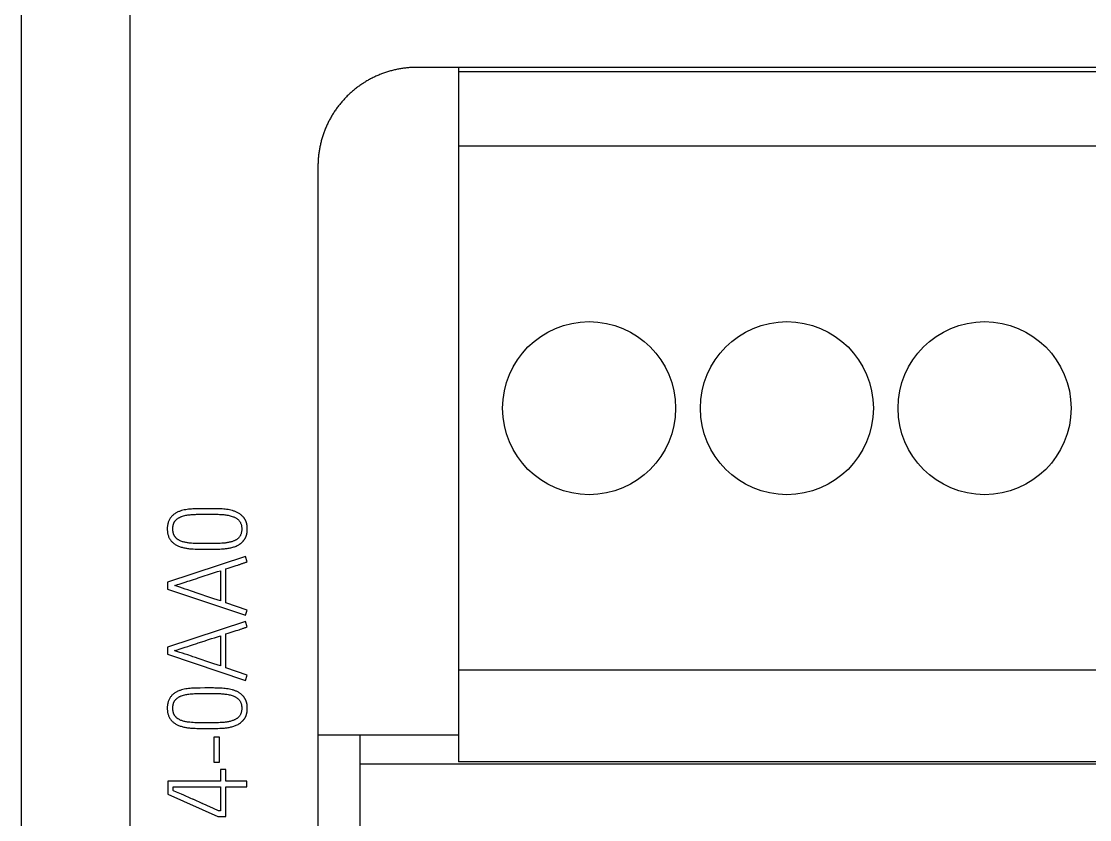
# Model space of a CAD drawing. Header units: inches. Extents: x 9000 to 22395, y 8106 to 17135.
# Drawn here: x 10400.8 to 10448.81, y 8322.3 to 8358.16 of the extents above; entities that cross this region are included whole.
import ezdxf

# ---------------------------------------------------------------- set-up
doc = ezdxf.new("R2010")
doc.units = ezdxf.units.IN
doc.header["$MEASUREMENT"] = 0
doc.layers.add('20000_FRONT_O', color=7, linetype='Continuous')
doc.layers.add('20500_FRONT_O_LABELING', color=7, linetype='Continuous')

msp = doc.modelspace()

# ---------------------------------------------------------------- linework, layer by layer
at = {"layer": '20000_FRONT_O', "linetype": 'Continuous'}
for p, q in [((10400.798, 8294.993), (10400.798, 8517.173)), ((10405.686, 8298.787), (10405.686, 8372.755)), ((10483.005, 8356.092), (10418.573, 8356.092)), ((10420.45, 8356.092), (10420.45, 8324.898)), ((10484.32, 8355.892), (10420.45, 8355.892)), ((10485.504, 8352.56), (10420.45, 8352.56)), ((10414.129, 8351.649), (10414.129, 8298.104)), ((10485.504, 8329.009), (10420.45, 8329.009)), ((10420.45, 8326.094), (10414.129, 8326.094)), ((10416.006, 8326.094), (10416.006, 8293.793)), ((10481.061, 8324.787), (10416.006, 8324.787)), ((10485.504, 8324.898), (10420.45, 8324.898))]:
    msp.add_line(p, q, dxfattribs=at)
msp.add_lwpolyline([(10418.573, 8356.092), (10418.526, 8356.092), (10418.479, 8356.091), (10418.433, 8356.09), (10418.387, 8356.089), (10418.34, 8356.086), (10418.294, 8356.084), (10418.248, 8356.081), (10418.202, 8356.077), (10418.156, 8356.073), (10418.11, 8356.068), (10418.064, 8356.063), (10418.019, 8356.058), (10417.973, 8356.052), (10417.928, 8356.045), (10417.882, 8356.038), (10417.837, 8356.031), (10417.791, 8356.023), (10417.746, 8356.015), (10417.701, 8356.006), (10417.656, 8355.997), (10417.611, 8355.987), (10417.566, 8355.977), (10417.521, 8355.966), (10417.477, 8355.955), (10417.432, 8355.944), (10417.387, 8355.931), (10417.343, 8355.919), (10417.298, 8355.906), (10417.254, 8355.892), (10417.21, 8355.878), (10417.166, 8355.864), (10417.122, 8355.849), (10417.078, 8355.833), (10417.034, 8355.818), (10416.99, 8355.801), (10416.947, 8355.784), (10416.904, 8355.767), (10416.861, 8355.75), (10416.819, 8355.732), (10416.776, 8355.713), (10416.734, 8355.694), (10416.692, 8355.675), (10416.651, 8355.655), (10416.609, 8355.635), (10416.568, 8355.614), (10416.527, 8355.594), (10416.486, 8355.572), (10416.446, 8355.55), (10416.406, 8355.528), (10416.366, 8355.505), (10416.326, 8355.482), (10416.286, 8355.459), (10416.247, 8355.435), (10416.208, 8355.411), (10416.169, 8355.386), (10416.13, 8355.361), (10416.092, 8355.335), (10416.054, 8355.309), (10416.016, 8355.283), (10415.978, 8355.256), (10415.941, 8355.229), (10415.903, 8355.201), (10415.866, 8355.173), (10415.83, 8355.145), (10415.793, 8355.116), (10415.757, 8355.087), (10415.721, 8355.057), (10415.686, 8355.027), (10415.651, 8354.997), (10415.616, 8354.966), (10415.581, 8354.935), (10415.547, 8354.904), (10415.514, 8354.872), (10415.481, 8354.84), (10415.448, 8354.808), (10415.415, 8354.775), (10415.383, 8354.742), (10415.351, 8354.709), (10415.32, 8354.676), (10415.288, 8354.642), (10415.258, 8354.608), (10415.227, 8354.573), (10415.197, 8354.538), (10415.167, 8354.503), (10415.138, 8354.468), (10415.109, 8354.432), (10415.08, 8354.396), (10415.052, 8354.36), (10415.024, 8354.323), (10414.997, 8354.286), (10414.969, 8354.249), (10414.942, 8354.211), (10414.916, 8354.173), (10414.89, 8354.135), (10414.864, 8354.096), (10414.839, 8354.058), (10414.814, 8354.018), (10414.789, 8353.979), (10414.765, 8353.939), (10414.741, 8353.899), (10414.718, 8353.859), (10414.695, 8353.819), (10414.672, 8353.778), (10414.65, 8353.738), (10414.629, 8353.697), (10414.608, 8353.656), (10414.587, 8353.614), (10414.567, 8353.573), (10414.547, 8353.531), (10414.528, 8353.49), (10414.509, 8353.448), (10414.491, 8353.405), (10414.473, 8353.363), (10414.456, 8353.321), (10414.439, 8353.278), (10414.422, 8353.235), (10414.406, 8353.192), (10414.39, 8353.149), (10414.375, 8353.105), (10414.36, 8353.062), (10414.346, 8353.018), (10414.332, 8352.974), (10414.318, 8352.93), (10414.305, 8352.886), (10414.292, 8352.841), (10414.28, 8352.797), (10414.268, 8352.752), (10414.257, 8352.707), (10414.246, 8352.661), (10414.236, 8352.616), (10414.226, 8352.57), (10414.217, 8352.525), (10414.208, 8352.479), (10414.199, 8352.434), (10414.191, 8352.388), (10414.184, 8352.342), (10414.177, 8352.296), (10414.17, 8352.25), (10414.164, 8352.204), (10414.158, 8352.158), (10414.153, 8352.112), (10414.149, 8352.066), (10414.145, 8352.02), (10414.141, 8351.974), (10414.138, 8351.928), (10414.135, 8351.881), (10414.133, 8351.835), (10414.131, 8351.788), (10414.13, 8351.742), (10414.129, 8351.695), (10414.129, 8351.649)], dxfattribs=at)
for centre in [(10426.315, 8340.784), (10435.203, 8340.784), (10444.09, 8340.784)]:
    msp.add_circle(centre, 3.888, dxfattribs=at)
at = {"layer": '20500_FRONT_O_LABELING', "linetype": 'Continuous'}
for p, q in [((10409.063, 8336.022), (10409.16, 8336.022)), ((10410.875, 8334.124), (10407.37, 8332.975)), ((10410.954, 8333.883), (10410.875, 8334.124)), ((10410.18, 8333.626), (10410.273, 8333.656)), ((10410.273, 8333.656), (10410.366, 8333.686)), ((10410.366, 8333.686), (10410.459, 8333.716)), ((10410.459, 8333.716), (10410.521, 8333.737)), ((10410.521, 8333.737), (10410.583, 8333.758)), ((10408.682, 8333.139), (10408.748, 8333.161)), ((10408.748, 8333.161), (10409.013, 8333.248)), ((10409.013, 8333.248), (10409.212, 8333.312)), ((10409.212, 8333.312), (10409.344, 8333.355)), ((10409.344, 8333.355), (10409.476, 8333.398)), ((10409.476, 8333.398), (10409.609, 8333.441)), ((10409.609, 8333.441), (10409.741, 8333.484)), ((10409.741, 8333.484), (10409.741, 8332.127)), ((10409.993, 8333.567), (10410.086, 8333.596)), ((10409.993, 8332.043), (10409.993, 8333.567)), ((10410.086, 8333.596), (10410.18, 8333.626)), ((10407.37, 8332.975), (10407.37, 8332.659)), ((10407.685, 8332.818), (10407.742, 8332.836)), ((10407.744, 8332.798), (10407.685, 8332.818)), ((10407.742, 8332.836), (10407.812, 8332.859)), ((10407.921, 8332.74), (10407.744, 8332.798)), ((10407.812, 8332.859), (10407.897, 8332.886)), ((10408.038, 8332.701), (10407.921, 8332.74)), ((10408.02, 8332.925), (10408.153, 8332.967)), ((10408.156, 8332.661), (10408.038, 8332.701)), ((10408.153, 8332.967), (10408.285, 8333.01)), ((10408.484, 8333.074), (10408.682, 8333.139)), ((10407.37, 8332.659), (10410.875, 8331.481)), ((10408.273, 8332.622), (10408.156, 8332.661)), ((10408.449, 8332.562), (10408.273, 8332.622)), ((10408.743, 8332.462), (10408.449, 8332.562)), ((10408.919, 8332.403), (10408.743, 8332.462)), ((10409.095, 8332.343), (10408.919, 8332.403)), ((10409.271, 8332.284), (10409.095, 8332.343)), ((10409.447, 8332.225), (10409.271, 8332.284)), ((10409.741, 8332.127), (10409.447, 8332.225)), ((10410.954, 8331.718), (10409.993, 8332.043)), ((10410.875, 8331.481), (10410.954, 8331.718)), ((10410.875, 8331.201), (10407.37, 8330.051)), ((10410.273, 8330.732), (10410.366, 8330.762)), ((10410.366, 8330.762), (10410.459, 8330.793)), ((10410.459, 8330.793), (10410.521, 8330.813)), ((10410.521, 8330.813), (10410.583, 8330.834)), ((10410.954, 8330.959), (10410.875, 8331.201)), ((10408.748, 8330.237), (10409.013, 8330.324)), ((10409.013, 8330.324), (10409.212, 8330.389)), ((10409.212, 8330.389), (10409.344, 8330.432)), ((10409.344, 8330.432), (10409.476, 8330.475)), ((10409.476, 8330.475), (10409.609, 8330.517)), ((10409.609, 8330.517), (10409.741, 8330.56)), ((10409.741, 8330.56), (10409.741, 8329.204)), ((10409.993, 8330.644), (10410.086, 8330.673)), ((10409.993, 8329.12), (10409.993, 8330.644)), ((10410.086, 8330.673), (10410.18, 8330.702)), ((10410.18, 8330.702), (10410.273, 8330.732)), ((10407.37, 8330.051), (10407.37, 8329.736)), ((10407.685, 8329.894), (10407.742, 8329.912)), ((10407.744, 8329.875), (10407.685, 8329.894)), ((10407.742, 8329.912), (10407.812, 8329.935)), ((10407.921, 8329.816), (10407.744, 8329.875)), ((10407.812, 8329.935), (10407.897, 8329.962)), ((10408.038, 8329.777), (10407.921, 8329.816)), ((10408.02, 8330.001), (10408.153, 8330.043)), ((10408.153, 8330.043), (10408.285, 8330.086)), ((10408.484, 8330.151), (10408.682, 8330.216)), ((10408.682, 8330.216), (10408.748, 8330.237)), ((10407.37, 8329.736), (10410.875, 8328.558)), ((10408.156, 8329.738), (10408.038, 8329.777)), ((10408.273, 8329.698), (10408.156, 8329.738)), ((10408.743, 8329.539), (10408.625, 8329.579)), ((10408.919, 8329.479), (10408.743, 8329.539)), ((10409.095, 8329.42), (10408.919, 8329.479)), ((10409.271, 8329.361), (10409.095, 8329.42)), ((10409.447, 8329.302), (10409.271, 8329.361)), ((10409.741, 8329.204), (10409.447, 8329.302)), ((10410.954, 8328.795), (10409.993, 8329.12)), ((10410.875, 8328.558), (10410.954, 8328.795)), ((10409.063, 8327.971), (10409.16, 8327.971)), ((10409.445, 8326.008), (10409.445, 8324.884)), ((10409.697, 8326.008), (10409.445, 8326.008)), ((10409.697, 8324.884), (10409.697, 8326.008)), ((10409.445, 8324.884), (10409.697, 8324.884)), ((10409.741, 8324.554), (10409.741, 8324.031)), ((10409.988, 8324.554), (10409.741, 8324.554)), ((10409.988, 8324.031), (10409.988, 8324.554)), ((10407.375, 8324.031), (10407.375, 8323.444)), ((10409.741, 8324.031), (10407.375, 8324.031)), ((10410.93, 8324.031), (10409.988, 8324.031)), ((10410.93, 8323.779), (10410.93, 8324.031)), ((10407.621, 8323.607), (10407.621, 8323.779)), ((10407.621, 8323.779), (10409.741, 8323.779)), ((10407.639, 8323.599), (10407.621, 8323.607)), ((10407.77, 8323.542), (10407.639, 8323.599)), ((10409.741, 8323.779), (10409.741, 8322.695)), ((10409.988, 8322.448), (10409.988, 8323.779)), ((10409.988, 8323.779), (10410.93, 8323.779)), ((10407.375, 8323.444), (10409.623, 8322.448)), ((10407.918, 8323.477), (10407.77, 8323.542)), ((10408.419, 8323.257), (10408.104, 8323.395)), ((10409.141, 8322.935), (10409.067, 8322.968)), ((10409.437, 8322.803), (10409.141, 8322.935)), ((10409.741, 8322.695), (10409.677, 8322.695)), ((10409.623, 8322.448), (10409.988, 8322.448))]:
    msp.add_line(p, q, dxfattribs=at)
for points in [[(10408.84, 8336.267), (10408.775, 8336.266), (10408.709, 8336.265), (10408.643, 8336.264), (10408.577, 8336.261), (10408.512, 8336.258), (10408.446, 8336.254), (10408.381, 8336.249), (10408.315, 8336.242), (10408.25, 8336.233), (10408.185, 8336.224), (10408.12, 8336.212), (10408.056, 8336.198), (10407.992, 8336.181), (10407.961, 8336.171), (10407.929, 8336.161), (10407.899, 8336.15), (10407.868, 8336.138), (10407.838, 8336.125), (10407.808, 8336.111), (10407.779, 8336.096), (10407.75, 8336.08), (10407.722, 8336.063), (10407.695, 8336.045), (10407.668, 8336.026), (10407.642, 8336.006), (10407.616, 8335.985), (10407.592, 8335.963), (10407.568, 8335.939), (10407.546, 8335.915), (10407.524, 8335.89), (10407.504, 8335.864), (10407.485, 8335.837), (10407.468, 8335.81), (10407.451, 8335.781), (10407.436, 8335.752), (10407.422, 8335.722), (10407.41, 8335.691), (10407.399, 8335.66), (10407.389, 8335.628), (10407.381, 8335.596), (10407.374, 8335.563), (10407.368, 8335.531), (10407.363, 8335.498), (10407.36, 8335.466), (10407.357, 8335.433), (10407.356, 8335.4), (10407.355, 8335.367), (10407.355, 8335.334), (10407.357, 8335.301), (10407.359, 8335.268), (10407.362, 8335.235), (10407.366, 8335.203), (10407.372, 8335.17), (10407.378, 8335.138), (10407.386, 8335.106), (10407.395, 8335.074), (10407.405, 8335.043), (10407.417, 8335.012), (10407.43, 8334.981), (10407.445, 8334.952), (10407.461, 8334.923), (10407.478, 8334.895), (10407.497, 8334.868), (10407.516, 8334.842), (10407.537, 8334.816), (10407.559, 8334.792), (10407.582, 8334.769), (10407.606, 8334.746), (10407.631, 8334.725), (10407.657, 8334.704), (10407.683, 8334.685), (10407.711, 8334.666), (10407.739, 8334.649), (10407.768, 8334.633), (10407.797, 8334.617), (10407.827, 8334.603), (10407.858, 8334.59)], [(10410.737, 8335.933), (10410.713, 8335.956), (10410.689, 8335.978), (10410.663, 8335.999), (10410.637, 8336.019), (10410.61, 8336.038), (10410.582, 8336.056), (10410.554, 8336.072), (10410.526, 8336.088), (10410.496, 8336.103), (10410.467, 8336.117), (10410.437, 8336.131), (10410.406, 8336.143), (10410.375, 8336.155), (10410.344, 8336.165), (10410.313, 8336.176), (10410.281, 8336.185), (10410.217, 8336.201), (10410.153, 8336.215), (10410.089, 8336.227), (10410.024, 8336.237), (10409.958, 8336.245), (10409.893, 8336.251), (10409.827, 8336.256), (10409.761, 8336.26), (10409.695, 8336.262), (10409.629, 8336.264), (10409.563, 8336.266), (10409.498, 8336.267), (10409.432, 8336.267), (10409.366, 8336.268), (10409.301, 8336.268), (10409.235, 8336.269), (10409.169, 8336.269), (10409.103, 8336.269), (10409.038, 8336.268), (10408.84, 8336.267)], [(10407.749, 8334.957), (10407.742, 8334.965), (10407.734, 8334.973), (10407.726, 8334.981), (10407.719, 8334.99), (10407.712, 8334.998), (10407.705, 8335.007), (10407.699, 8335.016), (10407.693, 8335.025), (10407.687, 8335.035), (10407.681, 8335.044), (10407.675, 8335.054), (10407.67, 8335.064), (10407.665, 8335.074), (10407.66, 8335.084), (10407.655, 8335.094), (10407.651, 8335.104), (10407.647, 8335.115), (10407.643, 8335.125), (10407.639, 8335.136), (10407.636, 8335.146), (10407.633, 8335.157), (10407.63, 8335.168), (10407.627, 8335.178), (10407.624, 8335.189), (10407.622, 8335.2), (10407.62, 8335.211), (10407.618, 8335.222), (10407.616, 8335.233), (10407.614, 8335.244), (10407.613, 8335.255), (10407.611, 8335.267), (10407.61, 8335.278), (10407.609, 8335.289), (10407.608, 8335.3), (10407.608, 8335.311), (10407.607, 8335.322), (10407.607, 8335.333), (10407.607, 8335.344), (10407.606, 8335.355), (10407.606, 8335.366), (10407.607, 8335.377), (10407.607, 8335.388), (10407.607, 8335.4), (10407.608, 8335.411), (10407.608, 8335.422), (10407.609, 8335.433), (10407.61, 8335.444), (10407.611, 8335.455), (10407.613, 8335.466), (10407.614, 8335.477), (10407.616, 8335.488), (10407.618, 8335.499), (10407.62, 8335.51), (10407.622, 8335.521), (10407.624, 8335.532), (10407.627, 8335.543), (10407.63, 8335.554), (10407.633, 8335.564), (10407.636, 8335.575), (10407.64, 8335.586), (10407.643, 8335.596), (10407.647, 8335.607), (10407.651, 8335.617), (10407.656, 8335.627), (10407.66, 8335.637), (10407.665, 8335.648), (10407.67, 8335.658), (10407.676, 8335.667), (10407.681, 8335.677), (10407.687, 8335.687), (10407.693, 8335.696), (10407.699, 8335.706), (10407.706, 8335.715), (10407.712, 8335.724), (10407.719, 8335.732), (10407.727, 8335.741), (10407.734, 8335.749), (10407.742, 8335.758), (10407.749, 8335.766)], [(10407.749, 8335.766), (10407.768, 8335.782), (10407.787, 8335.798), (10407.806, 8335.813), (10407.826, 8335.828), (10407.846, 8335.841), (10407.867, 8335.854), (10407.888, 8335.866), (10407.909, 8335.878), (10407.931, 8335.889), (10407.953, 8335.899), (10407.975, 8335.909), (10407.998, 8335.918), (10408.044, 8335.935), (10408.091, 8335.949), (10408.138, 8335.961), (10408.186, 8335.972), (10408.234, 8335.981), (10408.282, 8335.988), (10408.331, 8335.995), (10408.379, 8336), (10408.428, 8336.005), (10408.477, 8336.008), (10408.526, 8336.011), (10408.575, 8336.013), (10408.624, 8336.015), (10408.673, 8336.017), (10408.721, 8336.018), (10408.77, 8336.019), (10408.819, 8336.02), (10408.868, 8336.021), (10408.916, 8336.021), (10408.965, 8336.022), (10409.014, 8336.022), (10409.063, 8336.022)], [(10409.16, 8336.022), (10409.306, 8336.022), (10409.355, 8336.022), (10409.404, 8336.021), (10409.453, 8336.021), (10409.501, 8336.02), (10409.55, 8336.019), (10409.599, 8336.018), (10409.647, 8336.017), (10409.696, 8336.015), (10409.745, 8336.012), (10409.794, 8336.009), (10409.842, 8336.006), (10409.891, 8336.002), (10409.94, 8335.996), (10409.989, 8335.99), (10410.037, 8335.983), (10410.086, 8335.974), (10410.134, 8335.964), (10410.182, 8335.953), (10410.23, 8335.94), (10410.277, 8335.925), (10410.324, 8335.908), (10410.347, 8335.899), (10410.37, 8335.889), (10410.392, 8335.878), (10410.414, 8335.867), (10410.436, 8335.855), (10410.457, 8335.842), (10410.478, 8335.828), (10410.498, 8335.814), (10410.518, 8335.798), (10410.537, 8335.782), (10410.555, 8335.765), (10410.572, 8335.748), (10410.589, 8335.729), (10410.604, 8335.71), (10410.618, 8335.69), (10410.632, 8335.669), (10410.643, 8335.647), (10410.654, 8335.624), (10410.663, 8335.601), (10410.672, 8335.578), (10410.679, 8335.554), (10410.685, 8335.53), (10410.69, 8335.506), (10410.694, 8335.482), (10410.697, 8335.457), (10410.7, 8335.432), (10410.702, 8335.408), (10410.703, 8335.383), (10410.703, 8335.358), (10410.703, 8335.334), (10410.702, 8335.309), (10410.7, 8335.284), (10410.697, 8335.26), (10410.694, 8335.235), (10410.69, 8335.211), (10410.684, 8335.187), (10410.678, 8335.163), (10410.671, 8335.139), (10410.662, 8335.116), (10410.653, 8335.093), (10410.642, 8335.071), (10410.63, 8335.049), (10410.617, 8335.028), (10410.603, 8335.008), (10410.588, 8334.988), (10410.571, 8334.969), (10410.554, 8334.952), (10410.536, 8334.935), (10410.517, 8334.919), (10410.497, 8334.904), (10410.477, 8334.89), (10410.457, 8334.876), (10410.435, 8334.863), (10410.414, 8334.851), (10410.392, 8334.84), (10410.369, 8334.83), (10410.346, 8334.82), (10410.323, 8334.812)], [(10410.737, 8334.784), (10410.749, 8334.796), (10410.761, 8334.809), (10410.772, 8334.821), (10410.783, 8334.834), (10410.794, 8334.847), (10410.804, 8334.86), (10410.814, 8334.873), (10410.824, 8334.887), (10410.833, 8334.901), (10410.842, 8334.915), (10410.85, 8334.93), (10410.859, 8334.944), (10410.867, 8334.959), (10410.874, 8334.975), (10410.881, 8334.99), (10410.888, 8335.005), (10410.895, 8335.021), (10410.901, 8335.037), (10410.906, 8335.053), (10410.912, 8335.068), (10410.917, 8335.084), (10410.921, 8335.101), (10410.926, 8335.117), (10410.93, 8335.133), (10410.933, 8335.15), (10410.937, 8335.166), (10410.94, 8335.183), (10410.942, 8335.199), (10410.945, 8335.216), (10410.947, 8335.233), (10410.949, 8335.25), (10410.95, 8335.266), (10410.951, 8335.283), (10410.952, 8335.3), (10410.953, 8335.317), (10410.954, 8335.333), (10410.954, 8335.35), (10410.954, 8335.367), (10410.954, 8335.384), (10410.953, 8335.4), (10410.953, 8335.417), (10410.952, 8335.434), (10410.951, 8335.45), (10410.949, 8335.467), (10410.947, 8335.484), (10410.945, 8335.5), (10410.943, 8335.517), (10410.94, 8335.534), (10410.937, 8335.55), (10410.934, 8335.567), (10410.93, 8335.584), (10410.926, 8335.6), (10410.922, 8335.616), (10410.917, 8335.632), (10410.912, 8335.648), (10410.907, 8335.664), (10410.901, 8335.68), (10410.895, 8335.696), (10410.889, 8335.711), (10410.882, 8335.727), (10410.875, 8335.742), (10410.868, 8335.757), (10410.86, 8335.772), (10410.851, 8335.787), (10410.843, 8335.801), (10410.834, 8335.816), (10410.824, 8335.83), (10410.815, 8335.844), (10410.805, 8335.857), (10410.794, 8335.871), (10410.783, 8335.884), (10410.772, 8335.896), (10410.761, 8335.909), (10410.749, 8335.921), (10410.737, 8335.933)], [(10409.127, 8334.7), (10408.976, 8334.701), (10408.9, 8334.702), (10408.825, 8334.702), (10408.749, 8334.703), (10408.674, 8334.705), (10408.598, 8334.708), (10408.523, 8334.712), (10408.448, 8334.717), (10408.372, 8334.724), (10408.335, 8334.728), (10408.297, 8334.733), (10408.26, 8334.738), (10408.223, 8334.744), (10408.186, 8334.751), (10408.149, 8334.759), (10408.112, 8334.768), (10408.076, 8334.777), (10408.04, 8334.788), (10408.004, 8334.8), (10407.969, 8334.814), (10407.935, 8334.829), (10407.901, 8334.846), (10407.868, 8334.865), (10407.852, 8334.874), (10407.837, 8334.885), (10407.821, 8334.896), (10407.806, 8334.907), (10407.792, 8334.919), (10407.777, 8334.931), (10407.763, 8334.944), (10407.749, 8334.957)], [(10410.323, 8334.812), (10410.287, 8334.799), (10410.251, 8334.788), (10410.215, 8334.777), (10410.178, 8334.768), (10410.141, 8334.759), (10410.105, 8334.751), (10410.068, 8334.744), (10410.031, 8334.738), (10409.993, 8334.733), (10409.956, 8334.728), (10409.919, 8334.724), (10409.881, 8334.72), (10409.806, 8334.714), (10409.73, 8334.71), (10409.655, 8334.707), (10409.58, 8334.704), (10409.504, 8334.702), (10409.429, 8334.701), (10409.353, 8334.7), (10409.278, 8334.7), (10409.202, 8334.7), (10409.127, 8334.7)], [(10409.372, 8334.45), (10409.457, 8334.45), (10409.542, 8334.451), (10409.627, 8334.453), (10409.712, 8334.455), (10409.796, 8334.459), (10409.881, 8334.465), (10409.924, 8334.469), (10409.966, 8334.474), (10410.008, 8334.479), (10410.05, 8334.485), (10410.092, 8334.491), (10410.134, 8334.499), (10410.176, 8334.507), (10410.217, 8334.516), (10410.258, 8334.526), (10410.299, 8334.538), (10410.34, 8334.55), (10410.38, 8334.563), (10410.42, 8334.578), (10410.459, 8334.593), (10410.498, 8334.611), (10410.535, 8334.631), (10410.572, 8334.652), (10410.608, 8334.675), (10410.642, 8334.7), (10410.675, 8334.726), (10410.707, 8334.754), (10410.737, 8334.784)], [(10407.858, 8334.59), (10407.898, 8334.574), (10407.938, 8334.56), (10407.978, 8334.547), (10408.019, 8334.535), (10408.06, 8334.524), (10408.101, 8334.514), (10408.142, 8334.505), (10408.184, 8334.496), (10408.226, 8334.489), (10408.268, 8334.483), (10408.31, 8334.477), (10408.352, 8334.472), (10408.394, 8334.468), (10408.436, 8334.464), (10408.521, 8334.459), (10408.606, 8334.455), (10408.691, 8334.453), (10408.776, 8334.451), (10408.861, 8334.449), (10408.946, 8334.449), (10409.031, 8334.448), (10409.116, 8334.449), (10409.201, 8334.449), (10409.372, 8334.45)], [(10410.583, 8333.758), (10410.614, 8333.768), (10410.645, 8333.779), (10410.706, 8333.801)], [(10410.706, 8333.801), (10410.737, 8333.811), (10410.768, 8333.822), (10410.799, 8333.832), (10410.83, 8333.843), (10410.861, 8333.853), (10410.892, 8333.863), (10410.923, 8333.873), (10410.954, 8333.883)], [(10407.897, 8332.886), (10407.94, 8332.899), (10408.02, 8332.925)], [(10408.285, 8333.01), (10408.352, 8333.031), (10408.484, 8333.074)], [(10410.583, 8330.834), (10410.614, 8330.845), (10410.645, 8330.855), (10410.706, 8330.877)], [(10410.706, 8330.877), (10410.737, 8330.888), (10410.768, 8330.898), (10410.799, 8330.909), (10410.83, 8330.919), (10410.861, 8330.929), (10410.892, 8330.939), (10410.923, 8330.949), (10410.954, 8330.959)], [(10407.897, 8329.962), (10407.94, 8329.975), (10408.02, 8330.001)], [(10408.285, 8330.086), (10408.352, 8330.107), (10408.484, 8330.151)], [(10408.625, 8329.579), (10408.508, 8329.619), (10408.449, 8329.639), (10408.273, 8329.698)], [(10408.84, 8328.215), (10408.774, 8328.215), (10408.709, 8328.214), (10408.643, 8328.212), (10408.577, 8328.21), (10408.512, 8328.207), (10408.446, 8328.202), (10408.381, 8328.197), (10408.315, 8328.19), (10408.25, 8328.182), (10408.185, 8328.172), (10408.12, 8328.16), (10408.055, 8328.146), (10407.992, 8328.129), (10407.96, 8328.12), (10407.929, 8328.109), (10407.899, 8328.098), (10407.868, 8328.086), (10407.838, 8328.073), (10407.808, 8328.059), (10407.779, 8328.045), (10407.75, 8328.029), (10407.722, 8328.012), (10407.695, 8327.994), (10407.668, 8327.974), (10407.641, 8327.954), (10407.616, 8327.933), (10407.592, 8327.911), (10407.568, 8327.888), (10407.546, 8327.864), (10407.524, 8327.839), (10407.504, 8327.813), (10407.485, 8327.786), (10407.467, 8327.758), (10407.451, 8327.729), (10407.436, 8327.7), (10407.422, 8327.67), (10407.41, 8327.639), (10407.399, 8327.608), (10407.389, 8327.576), (10407.381, 8327.544), (10407.374, 8327.512), (10407.368, 8327.479), (10407.363, 8327.447), (10407.36, 8327.414), (10407.357, 8327.381), (10407.356, 8327.348), (10407.355, 8327.315), (10407.355, 8327.282), (10407.357, 8327.249), (10407.359, 8327.216), (10407.362, 8327.184), (10407.366, 8327.151), (10407.372, 8327.118), (10407.378, 8327.086), (10407.386, 8327.054), (10407.395, 8327.022), (10407.405, 8326.991), (10407.417, 8326.96), (10407.43, 8326.93), (10407.445, 8326.9), (10407.461, 8326.871), (10407.478, 8326.843), (10407.497, 8326.816), (10407.516, 8326.79), (10407.537, 8326.765), (10407.559, 8326.741), (10407.582, 8326.717), (10407.606, 8326.695), (10407.631, 8326.673), (10407.657, 8326.653), (10407.683, 8326.633), (10407.711, 8326.615), (10407.739, 8326.597), (10407.768, 8326.581), (10407.797, 8326.566), (10407.827, 8326.552), (10407.858, 8326.538)], [(10407.749, 8327.714), (10407.768, 8327.731), (10407.787, 8327.747), (10407.806, 8327.762), (10407.826, 8327.776), (10407.846, 8327.79), (10407.867, 8327.803), (10407.888, 8327.815), (10407.909, 8327.826), (10407.931, 8327.837), (10407.953, 8327.848), (10407.975, 8327.857), (10407.998, 8327.866), (10408.044, 8327.883), (10408.091, 8327.897), (10408.138, 8327.91), (10408.186, 8327.92), (10408.234, 8327.929), (10408.282, 8327.937), (10408.331, 8327.943), (10408.379, 8327.949), (10408.428, 8327.953), (10408.477, 8327.957), (10408.526, 8327.96), (10408.575, 8327.962), (10408.624, 8327.964), (10408.673, 8327.965), (10408.721, 8327.966), (10408.77, 8327.967), (10408.819, 8327.968), (10408.868, 8327.969), (10408.916, 8327.97), (10408.965, 8327.97), (10409.014, 8327.97), (10409.063, 8327.971)], [(10410.737, 8327.882), (10410.713, 8327.905), (10410.689, 8327.927), (10410.663, 8327.948), (10410.637, 8327.967), (10410.61, 8327.986), (10410.582, 8328.004), (10410.554, 8328.021), (10410.526, 8328.037), (10410.496, 8328.052), (10410.467, 8328.066), (10410.437, 8328.079), (10410.406, 8328.091), (10410.375, 8328.103), (10410.344, 8328.114), (10410.313, 8328.124), (10410.281, 8328.133), (10410.217, 8328.15), (10410.153, 8328.164), (10410.089, 8328.176), (10410.024, 8328.185), (10409.958, 8328.193), (10409.893, 8328.2), (10409.827, 8328.204), (10409.761, 8328.208), (10409.695, 8328.211), (10409.629, 8328.213), (10409.563, 8328.214), (10409.498, 8328.215), (10409.432, 8328.216), (10409.366, 8328.216), (10409.301, 8328.217), (10409.235, 8328.217), (10409.169, 8328.217), (10409.103, 8328.217), (10409.038, 8328.217), (10408.84, 8328.215)], [(10409.16, 8327.971), (10409.306, 8327.97), (10409.355, 8327.97), (10409.404, 8327.97), (10409.453, 8327.969), (10409.501, 8327.969), (10409.55, 8327.968), (10409.599, 8327.967), (10409.647, 8327.965), (10409.696, 8327.963), (10409.745, 8327.961), (10409.794, 8327.958), (10409.843, 8327.954), (10409.891, 8327.95), (10409.94, 8327.945), (10409.989, 8327.939), (10410.038, 8327.931), (10410.086, 8327.923), (10410.134, 8327.913), (10410.182, 8327.901), (10410.23, 8327.888), (10410.277, 8327.873), (10410.324, 8327.857), (10410.347, 8327.847), (10410.37, 8327.837), (10410.392, 8327.827), (10410.414, 8327.815), (10410.436, 8327.803), (10410.457, 8327.79), (10410.478, 8327.777), (10410.498, 8327.762), (10410.518, 8327.747), (10410.537, 8327.731), (10410.555, 8327.714), (10410.572, 8327.696), (10410.589, 8327.677), (10410.604, 8327.658), (10410.618, 8327.638), (10410.632, 8327.617), (10410.643, 8327.595), (10410.654, 8327.573), (10410.663, 8327.55), (10410.672, 8327.526), (10410.679, 8327.503), (10410.685, 8327.479), (10410.69, 8327.454), (10410.694, 8327.43), (10410.697, 8327.405), (10410.7, 8327.381), (10410.702, 8327.356), (10410.703, 8327.331), (10410.703, 8327.307), (10410.703, 8327.282), (10410.702, 8327.257), (10410.7, 8327.233), (10410.697, 8327.208), (10410.694, 8327.184), (10410.69, 8327.16), (10410.684, 8327.135), (10410.678, 8327.111), (10410.671, 8327.088), (10410.662, 8327.064), (10410.653, 8327.041), (10410.642, 8327.019), (10410.63, 8326.997), (10410.617, 8326.976), (10410.603, 8326.956), (10410.588, 8326.936), (10410.571, 8326.918), (10410.554, 8326.9), (10410.536, 8326.883), (10410.517, 8326.867), (10410.497, 8326.852), (10410.477, 8326.838), (10410.457, 8326.825), (10410.435, 8326.812), (10410.414, 8326.8), (10410.392, 8326.789), (10410.369, 8326.778), (10410.346, 8326.769), (10410.323, 8326.76)], [(10410.737, 8326.733), (10410.749, 8326.745), (10410.761, 8326.757), (10410.772, 8326.769), (10410.783, 8326.782), (10410.794, 8326.795), (10410.804, 8326.808), (10410.814, 8326.822), (10410.824, 8326.836), (10410.833, 8326.85), (10410.842, 8326.864), (10410.85, 8326.878), (10410.859, 8326.893), (10410.867, 8326.908), (10410.874, 8326.923), (10410.881, 8326.938), (10410.888, 8326.954), (10410.895, 8326.969), (10410.901, 8326.985), (10410.906, 8327.001), (10410.912, 8327.017), (10410.917, 8327.033), (10410.921, 8327.049), (10410.926, 8327.065), (10410.93, 8327.082), (10410.933, 8327.098), (10410.937, 8327.115), (10410.94, 8327.131), (10410.942, 8327.148), (10410.945, 8327.165), (10410.947, 8327.181), (10410.949, 8327.198), (10410.95, 8327.215), (10410.951, 8327.232), (10410.952, 8327.248), (10410.953, 8327.265), (10410.954, 8327.282), (10410.954, 8327.299), (10410.954, 8327.315), (10410.954, 8327.332), (10410.953, 8327.349), (10410.953, 8327.365), (10410.952, 8327.382), (10410.951, 8327.399), (10410.949, 8327.415), (10410.947, 8327.432), (10410.945, 8327.449), (10410.943, 8327.465), (10410.94, 8327.482), (10410.937, 8327.499), (10410.934, 8327.515), (10410.93, 8327.532), (10410.926, 8327.548), (10410.922, 8327.565), (10410.917, 8327.581), (10410.912, 8327.597), (10410.907, 8327.613), (10410.901, 8327.629), (10410.895, 8327.644), (10410.889, 8327.66), (10410.882, 8327.675), (10410.875, 8327.69), (10410.868, 8327.706), (10410.86, 8327.72), (10410.851, 8327.735), (10410.843, 8327.75), (10410.834, 8327.764), (10410.824, 8327.778), (10410.815, 8327.792), (10410.805, 8327.806), (10410.794, 8327.819), (10410.783, 8327.832), (10410.772, 8327.845), (10410.761, 8327.857), (10410.749, 8327.87), (10410.737, 8327.882)], [(10407.749, 8326.905), (10407.742, 8326.913), (10407.734, 8326.921), (10407.726, 8326.93), (10407.719, 8326.938), (10407.712, 8326.947), (10407.705, 8326.956), (10407.699, 8326.965), (10407.693, 8326.974), (10407.687, 8326.983), (10407.681, 8326.993), (10407.675, 8327.002), (10407.67, 8327.012), (10407.665, 8327.022), (10407.66, 8327.032), (10407.655, 8327.042), (10407.651, 8327.053), (10407.647, 8327.063), (10407.643, 8327.074), (10407.639, 8327.084), (10407.636, 8327.095), (10407.633, 8327.105), (10407.63, 8327.116), (10407.627, 8327.127), (10407.624, 8327.138), (10407.622, 8327.149), (10407.62, 8327.16), (10407.618, 8327.171), (10407.616, 8327.182), (10407.614, 8327.193), (10407.613, 8327.204), (10407.611, 8327.215), (10407.61, 8327.226), (10407.609, 8327.237), (10407.608, 8327.248), (10407.608, 8327.259), (10407.607, 8327.27), (10407.607, 8327.282), (10407.607, 8327.293), (10407.606, 8327.304), (10407.606, 8327.315), (10407.607, 8327.326), (10407.607, 8327.337), (10407.607, 8327.348), (10407.608, 8327.359), (10407.608, 8327.37), (10407.609, 8327.381), (10407.61, 8327.392), (10407.611, 8327.403), (10407.613, 8327.414), (10407.614, 8327.425), (10407.616, 8327.436), (10407.618, 8327.447), (10407.62, 8327.458), (10407.622, 8327.469), (10407.624, 8327.48), (10407.627, 8327.491), (10407.63, 8327.502), (10407.633, 8327.513), (10407.636, 8327.524), (10407.64, 8327.534), (10407.643, 8327.545), (10407.647, 8327.555), (10407.651, 8327.565), (10407.656, 8327.576), (10407.66, 8327.586), (10407.665, 8327.596), (10407.67, 8327.606), (10407.676, 8327.616), (10407.681, 8327.626), (10407.687, 8327.635), (10407.693, 8327.645), (10407.699, 8327.654), (10407.706, 8327.663), (10407.712, 8327.672), (10407.719, 8327.681), (10407.727, 8327.689), (10407.734, 8327.698), (10407.742, 8327.706), (10407.749, 8327.714)], [(10409.127, 8326.649), (10408.976, 8326.65), (10408.9, 8326.65), (10408.825, 8326.651), (10408.749, 8326.652), (10408.674, 8326.654), (10408.598, 8326.656), (10408.523, 8326.66), (10408.448, 8326.666), (10408.372, 8326.673), (10408.335, 8326.677), (10408.297, 8326.681), (10408.26, 8326.687), (10408.223, 8326.693), (10408.186, 8326.7), (10408.149, 8326.707), (10408.112, 8326.716), (10408.076, 8326.726), (10408.04, 8326.737), (10408.004, 8326.749), (10407.969, 8326.762), (10407.935, 8326.777), (10407.901, 8326.794), (10407.868, 8326.813), (10407.852, 8326.823), (10407.837, 8326.833), (10407.821, 8326.844), (10407.806, 8326.855), (10407.792, 8326.867), (10407.777, 8326.879), (10407.763, 8326.892), (10407.749, 8326.905)], [(10407.858, 8326.538), (10407.898, 8326.523), (10407.938, 8326.508), (10407.978, 8326.495), (10408.019, 8326.483), (10408.06, 8326.472), (10408.101, 8326.462), (10408.142, 8326.453), (10408.184, 8326.445), (10408.226, 8326.438), (10408.268, 8326.431), (10408.31, 8326.426), (10408.352, 8326.421), (10408.394, 8326.417), (10408.436, 8326.413), (10408.521, 8326.407), (10408.606, 8326.404), (10408.691, 8326.401), (10408.776, 8326.399), (10408.861, 8326.398), (10408.946, 8326.397), (10409.031, 8326.397), (10409.116, 8326.397), (10409.201, 8326.397), (10409.372, 8326.398)], [(10410.323, 8326.76), (10410.287, 8326.748), (10410.251, 8326.736), (10410.215, 8326.726), (10410.178, 8326.716), (10410.141, 8326.708), (10410.105, 8326.7), (10410.068, 8326.693), (10410.031, 8326.687), (10409.993, 8326.681), (10409.956, 8326.676), (10409.919, 8326.672), (10409.881, 8326.668), (10409.806, 8326.663), (10409.73, 8326.658), (10409.655, 8326.655), (10409.58, 8326.653), (10409.504, 8326.651), (10409.429, 8326.65), (10409.353, 8326.649), (10409.278, 8326.649), (10409.202, 8326.648), (10409.127, 8326.649)], [(10409.372, 8326.398), (10409.457, 8326.399), (10409.542, 8326.4), (10409.627, 8326.401), (10409.712, 8326.404), (10409.797, 8326.408), (10409.881, 8326.414), (10409.924, 8326.418), (10409.966, 8326.422), (10410.008, 8326.427), (10410.05, 8326.433), (10410.092, 8326.44), (10410.134, 8326.447), (10410.176, 8326.455), (10410.217, 8326.465), (10410.258, 8326.475), (10410.299, 8326.486), (10410.34, 8326.498), (10410.38, 8326.512), (10410.42, 8326.526), (10410.459, 8326.542), (10410.498, 8326.56), (10410.535, 8326.579), (10410.572, 8326.6), (10410.608, 8326.623), (10410.642, 8326.648), (10410.675, 8326.675), (10410.707, 8326.703), (10410.737, 8326.733)], [(10408.104, 8323.395), (10407.992, 8323.445), (10407.918, 8323.477)], [(10408.548, 8323.199), (10408.53, 8323.207), (10408.511, 8323.215), (10408.493, 8323.224), (10408.419, 8323.257)], [(10409.067, 8322.968), (10408.956, 8323.018), (10408.937, 8323.026), (10408.919, 8323.034), (10408.548, 8323.199)], [(10409.677, 8322.695), (10409.659, 8322.703), (10409.437, 8322.803)]]:
    msp.add_lwpolyline(points, dxfattribs=at)

doc.saveas('drawing.dxf')
